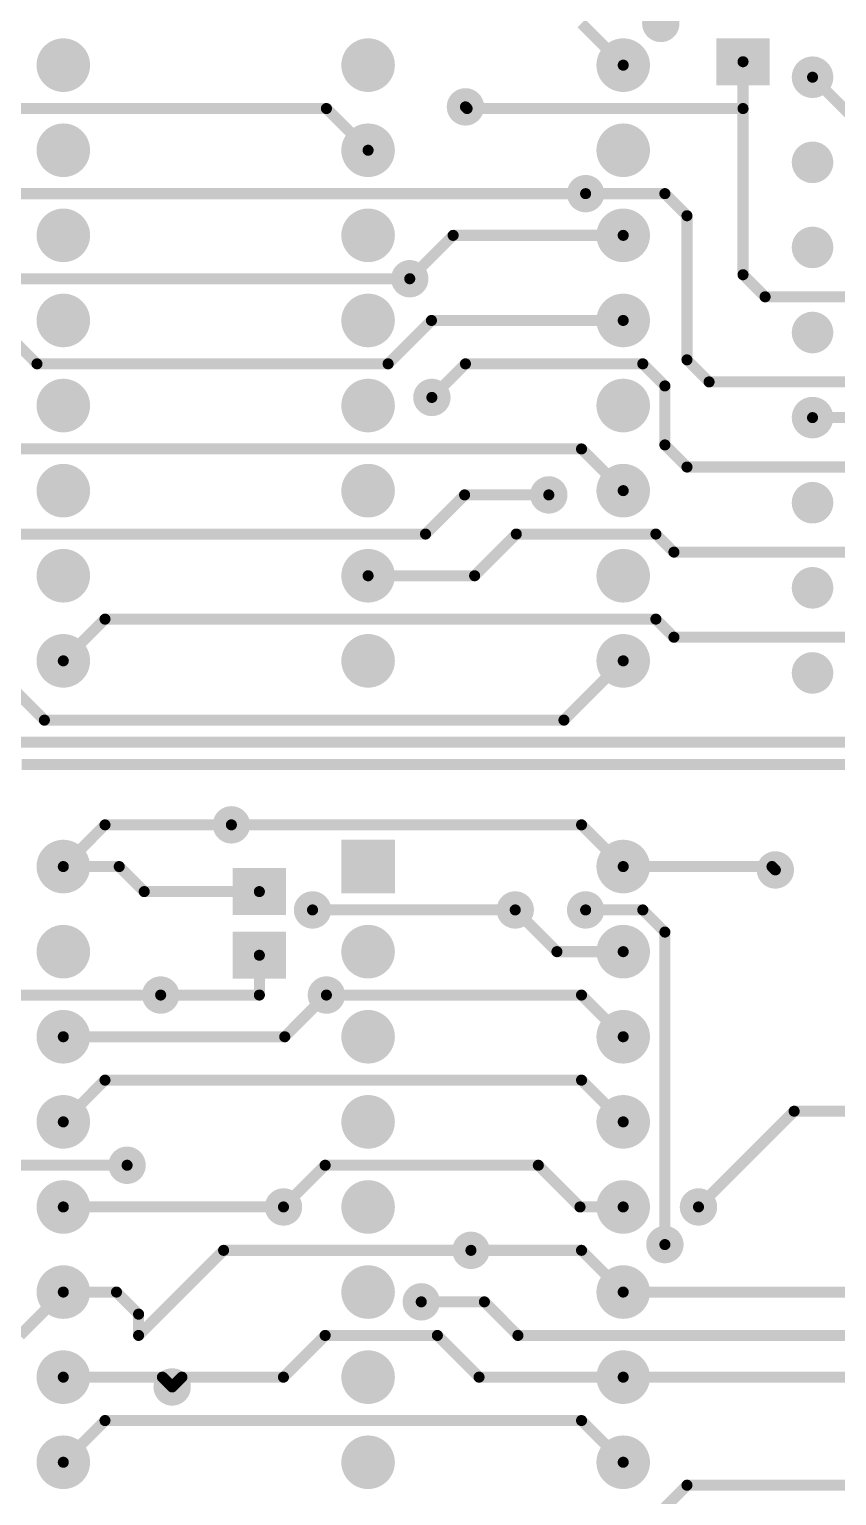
# Model space of a CAD drawing. Extents: x 0 to 107, y 0 to 143.
# Drawn here: x 47.24 to 71.36, y 69.58 to 113.34 of the extents above; entities that cross this region are included whole.
import ezdxf

# ---------------------------------------------------------------- set-up
doc = ezdxf.new("R2010")
doc.units = 0
for name, color, linetype in [('Top', 9, 'CONTINUOUS'), ('Top_Mask', 6, 'CONTINUOUS'), ('Top_Paste', 7, 'CONTINUOUS')]:
    doc.layers.add(name, color=color, linetype=linetype)

msp = doc.modelspace()

# ---------------------------------------------------------------- linework, layer by layer
at = {"layer": 'Top', "linetype": 'CONTINUOUS'}
for points, const_width in [([(65.8493, 113.5202, 1), (66.3573, 113.5202, 1), (65.8493, 113.5202, 1)], 0.508), ([(47.8817, 112.2751, 1), (48.6317, 112.2751, 1), (47.8817, 112.2751, 1)], 0.75), ([(56.9854, 112.2752, 1), (57.7354, 112.2752, 1), (56.9854, 112.2752, 1)], 0.75), ([(64.6054, 112.2751, 1), (65.3554, 112.2751, 1), (64.6054, 112.2751, 1)], 0.75), ([(68.4767, 112.3777, 1), (68.6417, 112.3777, 1), (68.4767, 112.3777, 1)], 0.165), ([(70.3504, 111.9152, 1), (70.9204, 111.9152, 1), (70.3504, 111.9152, 1)], 0.57), ([(64.8979, 112.2751, 1), (65.0629, 112.2751, 1), (64.8979, 112.2751, 1)], 0.165), ([(70.5529, 111.9152, 1), (70.7179, 111.9152, 1), (70.5529, 111.9152, 1)], 0.165), ([(60.0144, 111.0302, 1), (60.5224, 111.0302, 1), (60.0144, 111.0302, 1)], 0.508), ([(60.1859, 111.0302, 1), (60.3509, 111.0302, 1), (60.1859, 111.0302, 1)], 0.165), ([(60.1859, 111.0302, 1), (60.3509, 111.0302, 1), (60.1859, 111.0302, 1)], 0.165), ([(56.0329, 110.9802, 1), (56.1979, 110.9802, 1), (56.0329, 110.9802, 1)], 0.165), ([(56.0329, 110.9802, 1), (56.1979, 110.9802, 1), (56.0329, 110.9802, 1)], 0.165), ([(60.2359, 110.9802, 1), (60.4009, 110.9802, 1), (60.2359, 110.9802, 1)], 0.165), ([(60.2359, 110.9802, 1), (60.4009, 110.9802, 1), (60.2359, 110.9802, 1)], 0.165), ([(68.4767, 110.9802, 1), (68.6417, 110.9802, 1), (68.4767, 110.9802, 1)], 0.165), ([(68.4767, 110.9802, 1), (68.6417, 110.9802, 1), (68.4767, 110.9802, 1)], 0.165), ([(68.4767, 110.9802, 1), (68.6417, 110.9802, 1), (68.4767, 110.9802, 1)], 0.165), ([(47.8817, 109.7352, 1), (48.6317, 109.7352, 1), (47.8817, 109.7352, 1)], 0.75), ([(56.9854, 109.7352, 1), (57.7354, 109.7352, 1), (56.9854, 109.7352, 1)], 0.75), ([(64.6054, 109.7352, 1), (65.3554, 109.7352, 1), (64.6054, 109.7352, 1)], 0.75), ([(57.2779, 109.7352, 1), (57.4429, 109.7352, 1), (57.2779, 109.7352, 1)], 0.165), ([(70.3504, 109.3752, 1), (70.9204, 109.3752, 1), (70.3504, 109.3752, 1)], 0.57), ([(63.6035, 108.4402, 1), (64.1115, 108.4402, 1), (63.6035, 108.4402, 1)], 0.508), ([(63.775, 108.4402, 1), (63.94, 108.4402, 1), (63.775, 108.4402, 1)], 0.165), ([(63.775, 108.4402, 1), (63.94, 108.4402, 1), (63.775, 108.4402, 1)], 0.165), ([(66.1429, 108.4402, 1), (66.3079, 108.4402, 1), (66.1429, 108.4402, 1)], 0.165), ([(66.1429, 108.4402, 1), (66.3079, 108.4402, 1), (66.1429, 108.4402, 1)], 0.165), ([(47.8817, 107.1951, 1), (48.6317, 107.1951, 1), (47.8817, 107.1951, 1)], 0.75), ([(56.9854, 107.1951, 1), (57.7354, 107.1951, 1), (56.9854, 107.1951, 1)], 0.75), ([(64.6054, 107.1951, 1), (65.3554, 107.1951, 1), (64.6054, 107.1951, 1)], 0.75), ([(66.8029, 107.7802, 1), (66.9679, 107.7802, 1), (66.8029, 107.7802, 1)], 0.165), ([(66.8029, 107.7802, 1), (66.9679, 107.7802, 1), (66.8029, 107.7802, 1)], 0.165), ([(59.8179, 107.1951, 1), (59.9829, 107.1951, 1), (59.8179, 107.1951, 1)], 0.165), ([(59.8179, 107.1951, 1), (59.9829, 107.1951, 1), (59.8179, 107.1951, 1)], 0.165), ([(64.8979, 107.1951, 1), (65.0629, 107.1951, 1), (64.8979, 107.1951, 1)], 0.165), ([(70.3504, 106.8352, 1), (70.9204, 106.8352, 1), (70.3504, 106.8352, 1)], 0.57), ([(58.3514, 105.9002, 1), (58.8594, 105.9002, 1), (58.3514, 105.9002, 1)], 0.508), ([(58.5229, 105.9002, 1), (58.6879, 105.9002, 1), (58.5229, 105.9002, 1)], 0.165), ([(58.5229, 105.9002, 1), (58.6879, 105.9002, 1), (58.5229, 105.9002, 1)], 0.165), ([(68.4767, 106.0203, 1), (68.6417, 106.0203, 1), (68.4767, 106.0203, 1)], 0.165), ([(68.4767, 106.0203, 1), (68.6417, 106.0203, 1), (68.4767, 106.0203, 1)], 0.165), ([(69.1367, 105.3603, 1), (69.3017, 105.3603, 1), (69.1367, 105.3603, 1)], 0.165), ([(69.1367, 105.3603, 1), (69.3017, 105.3603, 1), (69.1367, 105.3603, 1)], 0.165), ([(47.8817, 104.6551, 1), (48.6317, 104.6551, 1), (47.8817, 104.6551, 1)], 0.75), ([(56.9854, 104.6551, 1), (57.7354, 104.6551, 1), (56.9854, 104.6551, 1)], 0.75), ([(64.6054, 104.6551, 1), (65.3554, 104.6551, 1), (64.6054, 104.6551, 1)], 0.75), ([(59.1704, 104.6551, 1), (59.3354, 104.6551, 1), (59.1704, 104.6551, 1)], 0.165), ([(59.1704, 104.6551, 1), (59.3354, 104.6551, 1), (59.1704, 104.6551, 1)], 0.165), ([(64.8979, 104.6551, 1), (65.0629, 104.6551, 1), (64.8979, 104.6551, 1)], 0.165), ([(70.3504, 104.2952, 1), (70.9204, 104.2952, 1), (70.3504, 104.2952, 1)], 0.57), ([(47.3878, 103.3602, 1), (47.5528, 103.3602, 1), (47.3878, 103.3602, 1)], 0.165), ([(47.3878, 103.3602, 1), (47.5528, 103.3602, 1), (47.3878, 103.3602, 1)], 0.165), ([(57.8754, 103.3602, 1), (58.0404, 103.3602, 1), (57.8754, 103.3602, 1)], 0.165), ([(57.8754, 103.3602, 1), (58.0404, 103.3602, 1), (57.8754, 103.3602, 1)], 0.165), ([(60.1859, 103.3602, 1), (60.3509, 103.3602, 1), (60.1859, 103.3602, 1)], 0.165), ([(60.1859, 103.3602, 1), (60.3509, 103.3602, 1), (60.1859, 103.3602, 1)], 0.165), ([(65.4829, 103.3602, 1), (65.6479, 103.3602, 1), (65.4829, 103.3602, 1)], 0.165), ([(65.4829, 103.3602, 1), (65.6479, 103.3602, 1), (65.4829, 103.3602, 1)], 0.165), ([(66.8029, 103.4803, 1), (66.9679, 103.4803, 1), (66.8029, 103.4803, 1)], 0.165), ([(66.8029, 103.4803, 1), (66.9679, 103.4803, 1), (66.8029, 103.4803, 1)], 0.165), ([(47.8817, 102.1152, 1), (48.6317, 102.1152, 1), (47.8817, 102.1152, 1)], 0.75), ([(56.9854, 102.1152, 1), (57.7354, 102.1152, 1), (56.9854, 102.1152, 1)], 0.75), ([(59.0114, 102.3572, 1), (59.5194, 102.3572, 1), (59.0114, 102.3572, 1)], 0.508), ([(64.6054, 102.1152, 1), (65.3554, 102.1152, 1), (64.6054, 102.1152, 1)], 0.75), ([(66.1429, 102.7002, 1), (66.3079, 102.7002, 1), (66.1429, 102.7002, 1)], 0.165), ([(66.1429, 102.7002, 1), (66.3079, 102.7002, 1), (66.1429, 102.7002, 1)], 0.165), ([(67.4629, 102.8203, 1), (67.6279, 102.8203, 1), (67.4629, 102.8203, 1)], 0.165), ([(67.4629, 102.8203, 1), (67.6279, 102.8203, 1), (67.4629, 102.8203, 1)], 0.165), ([(59.1829, 102.3572, 1), (59.3479, 102.3572, 1), (59.1829, 102.3572, 1)], 0.165), ([(70.3504, 101.7552, 1), (70.9204, 101.7552, 1), (70.3504, 101.7552, 1)], 0.57), ([(70.5529, 101.7552, 1), (70.7179, 101.7552, 1), (70.5529, 101.7552, 1)], 0.165), ([(66.1429, 100.9403, 1), (66.3079, 100.9403, 1), (66.1429, 100.9403, 1)], 0.165), ([(66.1429, 100.9403, 1), (66.3079, 100.9403, 1), (66.1429, 100.9403, 1)], 0.165), ([(63.6529, 100.8202, 1), (63.8179, 100.8202, 1), (63.6529, 100.8202, 1)], 0.165), ([(63.6529, 100.8202, 1), (63.8179, 100.8202, 1), (63.6529, 100.8202, 1)], 0.165), ([(47.8817, 99.5751, 1), (48.6317, 99.5751, 1), (47.8817, 99.5751, 1)], 0.75), ([(56.9854, 99.5751, 1), (57.7354, 99.5751, 1), (56.9854, 99.5751, 1)], 0.75), ([(64.6054, 99.5751, 1), (65.3554, 99.5751, 1), (64.6054, 99.5751, 1)], 0.75), ([(66.8029, 100.2803, 1), (66.9679, 100.2803, 1), (66.8029, 100.2803, 1)], 0.165), ([(66.8029, 100.2803, 1), (66.9679, 100.2803, 1), (66.8029, 100.2803, 1)], 0.165), ([(62.5043, 99.4482, 1), (63.0123, 99.4482, 1), (62.5043, 99.4482, 1)], 0.508), ([(60.1609, 99.4482, 1), (60.3259, 99.4482, 1), (60.1609, 99.4482, 1)], 0.165), ([(60.1609, 99.4482, 1), (60.3259, 99.4482, 1), (60.1609, 99.4482, 1)], 0.165), ([(62.6758, 99.4482, 1), (62.8408, 99.4482, 1), (62.6758, 99.4482, 1)], 0.165), ([(64.8979, 99.5751, 1), (65.0629, 99.5751, 1), (64.8979, 99.5751, 1)], 0.165), ([(70.3504, 99.2152, 1), (70.9204, 99.2152, 1), (70.3504, 99.2152, 1)], 0.57), ([(58.9929, 98.2802, 1), (59.1579, 98.2802, 1), (58.9929, 98.2802, 1)], 0.165), ([(58.9929, 98.2802, 1), (59.1579, 98.2802, 1), (58.9929, 98.2802, 1)], 0.165), ([(61.7047, 98.2802, 1), (61.8697, 98.2802, 1), (61.7047, 98.2802, 1)], 0.165), ([(61.7047, 98.2802, 1), (61.8697, 98.2802, 1), (61.7047, 98.2802, 1)], 0.165), ([(65.873, 98.2802, 1), (66.038, 98.2802, 1), (65.873, 98.2802, 1)], 0.165), ([(65.873, 98.2802, 1), (66.038, 98.2802, 1), (65.873, 98.2802, 1)], 0.165), ([(47.8817, 97.0351, 1), (48.6317, 97.0351, 1), (47.8817, 97.0351, 1)], 0.75), ([(56.9854, 97.0351, 1), (57.7354, 97.0351, 1), (56.9854, 97.0351, 1)], 0.75), ([(64.6054, 97.0351, 1), (65.3554, 97.0351, 1), (64.6054, 97.0351, 1)], 0.75), ([(66.4129, 97.7403, 1), (66.5779, 97.7403, 1), (66.4129, 97.7403, 1)], 0.165), ([(66.4129, 97.7403, 1), (66.5779, 97.7403, 1), (66.4129, 97.7403, 1)], 0.165), ([(57.2779, 97.0351, 1), (57.4429, 97.0351, 1), (57.2779, 97.0351, 1)], 0.165), ([(60.4597, 97.0351, 1), (60.6247, 97.0351, 1), (60.4597, 97.0351, 1)], 0.165), ([(60.4597, 97.0351, 1), (60.6247, 97.0351, 1), (60.4597, 97.0351, 1)], 0.165), ([(70.3504, 96.6752, 1), (70.9204, 96.6752, 1), (70.3504, 96.6752, 1)], 0.57), ([(49.4192, 95.7402, 1), (49.5842, 95.7402, 1), (49.4192, 95.7402, 1)], 0.165), ([(49.4192, 95.7402, 1), (49.5842, 95.7402, 1), (49.4192, 95.7402, 1)], 0.165), ([(65.8729, 95.7402, 1), (66.0379, 95.7402, 1), (65.8729, 95.7402, 1)], 0.165), ([(65.8729, 95.7402, 1), (66.0379, 95.7402, 1), (65.8729, 95.7402, 1)], 0.165), ([(47.8817, 94.4952, 1), (48.6317, 94.4952, 1), (47.8817, 94.4952, 1)], 0.75), ([(56.9854, 94.4952, 1), (57.7354, 94.4952, 1), (56.9854, 94.4952, 1)], 0.75), ([(64.6054, 94.4952, 1), (65.3554, 94.4952, 1), (64.6054, 94.4952, 1)], 0.75), ([(66.4128, 95.2003, 1), (66.5778, 95.2003, 1), (66.4128, 95.2003, 1)], 0.165), ([(66.4128, 95.2003, 1), (66.5778, 95.2003, 1), (66.4128, 95.2003, 1)], 0.165), ([(48.1742, 94.4952, 1), (48.3392, 94.4952, 1), (48.1742, 94.4952, 1)], 0.165), ([(64.8979, 94.4952, 1), (65.0629, 94.4952, 1), (64.8979, 94.4952, 1)], 0.165), ([(70.3504, 94.1352, 1), (70.9204, 94.1352, 1), (70.3504, 94.1352, 1)], 0.57), ([(47.6088, 92.7255, 1), (47.7738, 92.7255, 1), (47.6088, 92.7255, 1)], 0.165), ([(47.6088, 92.7255, 1), (47.7738, 92.7255, 1), (47.6088, 92.7255, 1)], 0.165), ([(63.1282, 92.7255, 1), (63.2932, 92.7255, 1), (63.1282, 92.7255, 1)], 0.165), ([(63.1282, 92.7255, 1), (63.2932, 92.7255, 1), (63.1282, 92.7255, 1)], 0.165), ([(49.4193, 89.6003, 1), (49.5843, 89.6003, 1), (49.4193, 89.6003, 1)], 0.165), ([(49.4193, 89.6003, 1), (49.5843, 89.6003, 1), (49.4193, 89.6003, 1)], 0.165), ([(53.0233, 89.6003, 1), (53.5313, 89.6003, 1), (53.0233, 89.6003, 1)], 0.508), ([(53.1948, 89.6003, 1), (53.3598, 89.6003, 1), (53.1948, 89.6003, 1)], 0.165), ([(53.1948, 89.6003, 1), (53.3598, 89.6003, 1), (53.1948, 89.6003, 1)], 0.165), ([(63.6528, 89.6003, 1), (63.8178, 89.6003, 1), (63.6528, 89.6003, 1)], 0.165), ([(63.6528, 89.6003, 1), (63.8178, 89.6003, 1), (63.6528, 89.6003, 1)], 0.165), ([(47.8817, 88.3551, 1), (48.6317, 88.3551, 1), (47.8817, 88.3551, 1)], 0.75), ([(64.6054, 88.3551, 1), (65.3554, 88.3551, 1), (64.6054, 88.3551, 1)], 0.75), ([(48.1742, 88.3551, 1), (48.3392, 88.3551, 1), (48.1742, 88.3551, 1)], 0.165), ([(48.1742, 88.3551, 1), (48.3392, 88.3551, 1), (48.1742, 88.3551, 1)], 0.165), ([(49.8437, 88.3551, 1), (50.0087, 88.3551, 1), (49.8437, 88.3551, 1)], 0.165), ([(49.8437, 88.3551, 1), (50.0087, 88.3551, 1), (49.8437, 88.3551, 1)], 0.165), ([(64.8979, 88.3551, 1), (65.0629, 88.3551, 1), (64.8979, 88.3551, 1)], 0.165), ([(64.8979, 88.3551, 1), (65.0629, 88.3551, 1), (64.8979, 88.3551, 1)], 0.165), ([(69.2714, 88.2542, 1), (69.7794, 88.2542, 1), (69.2714, 88.2542, 1)], 0.508), ([(69.3419, 88.3551, 1), (69.5069, 88.3551, 1), (69.3419, 88.3551, 1)], 0.165), ([(69.3419, 88.3551, 1), (69.5069, 88.3551, 1), (69.3419, 88.3551, 1)], 0.165), ([(69.4429, 88.2542, 1), (69.6079, 88.2542, 1), (69.4429, 88.2542, 1)], 0.165), ([(69.4429, 88.2542, 1), (69.6079, 88.2542, 1), (69.4429, 88.2542, 1)], 0.165), ([(50.5912, 87.6077, 1), (50.7562, 87.6077, 1), (50.5912, 87.6077, 1)], 0.165), ([(50.5912, 87.6077, 1), (50.7562, 87.6077, 1), (50.5912, 87.6077, 1)], 0.165), ([(54.0304, 87.6077, 1), (54.1954, 87.6077, 1), (54.0304, 87.6077, 1)], 0.165), ([(55.4469, 87.0603, 1), (55.9549, 87.0603, 1), (55.4469, 87.0603, 1)], 0.508), ([(61.5013, 87.0603, 1), (62.0093, 87.0603, 1), (61.5013, 87.0603, 1)], 0.508), ([(63.6035, 87.0602, 1), (64.1115, 87.0602, 1), (63.6035, 87.0602, 1)], 0.508), ([(55.6184, 87.0603, 1), (55.7834, 87.0603, 1), (55.6184, 87.0603, 1)], 0.165), ([(61.6728, 87.0603, 1), (61.8378, 87.0603, 1), (61.6728, 87.0603, 1)], 0.165), ([(61.6728, 87.0603, 1), (61.8378, 87.0603, 1), (61.6728, 87.0603, 1)], 0.165), ([(63.775, 87.0602, 1), (63.94, 87.0602, 1), (63.775, 87.0602, 1)], 0.165), ([(65.4829, 87.0602, 1), (65.6479, 87.0602, 1), (65.4829, 87.0602, 1)], 0.165), ([(65.4829, 87.0602, 1), (65.6479, 87.0602, 1), (65.4829, 87.0602, 1)], 0.165), ([(47.8817, 85.8151, 1), (48.6317, 85.8151, 1), (47.8817, 85.8151, 1)], 0.75), ([(56.9854, 85.8152, 1), (57.7354, 85.8152, 1), (56.9854, 85.8152, 1)], 0.75), ([(64.6054, 85.8151, 1), (65.3554, 85.8151, 1), (64.6054, 85.8151, 1)], 0.75), ([(66.1429, 86.4002, 1), (66.3079, 86.4002, 1), (66.1429, 86.4002, 1)], 0.165), ([(66.1429, 86.4002, 1), (66.3079, 86.4002, 1), (66.1429, 86.4002, 1)], 0.165), ([(54.0304, 85.7077, 1), (54.1954, 85.7077, 1), (54.0304, 85.7077, 1)], 0.165), ([(62.918, 85.8151, 1), (63.083, 85.8151, 1), (62.918, 85.8151, 1)], 0.165), ([(62.918, 85.8151, 1), (63.083, 85.8151, 1), (62.918, 85.8151, 1)], 0.165), ([(64.8979, 85.8151, 1), (65.0629, 85.8151, 1), (64.8979, 85.8151, 1)], 0.165), ([(50.9107, 84.5202, 1), (51.4187, 84.5202, 1), (50.9107, 84.5202, 1)], 0.508), ([(55.8613, 84.5203, 1), (56.3693, 84.5203, 1), (55.8613, 84.5203, 1)], 0.508), ([(51.0822, 84.5202, 1), (51.2472, 84.5202, 1), (51.0822, 84.5202, 1)], 0.165), ([(51.0822, 84.5202, 1), (51.2472, 84.5202, 1), (51.0822, 84.5202, 1)], 0.165), ([(54.0304, 84.5202, 1), (54.1954, 84.5202, 1), (54.0304, 84.5202, 1)], 0.165), ([(54.0304, 84.5202, 1), (54.1954, 84.5202, 1), (54.0304, 84.5202, 1)], 0.165), ([(56.0328, 84.5203, 1), (56.1978, 84.5203, 1), (56.0328, 84.5203, 1)], 0.165), ([(56.0328, 84.5203, 1), (56.1978, 84.5203, 1), (56.0328, 84.5203, 1)], 0.165), ([(63.6528, 84.5203, 1), (63.8178, 84.5203, 1), (63.6528, 84.5203, 1)], 0.165), ([(63.6528, 84.5203, 1), (63.8178, 84.5203, 1), (63.6528, 84.5203, 1)], 0.165), ([(47.8817, 83.2751, 1), (48.6317, 83.2751, 1), (47.8817, 83.2751, 1)], 0.75), ([(56.9854, 83.2752, 1), (57.7354, 83.2752, 1), (56.9854, 83.2752, 1)], 0.75), ([(64.6054, 83.2751, 1), (65.3554, 83.2751, 1), (64.6054, 83.2751, 1)], 0.75), ([(48.1742, 83.2751, 1), (48.3392, 83.2751, 1), (48.1742, 83.2751, 1)], 0.165), ([(54.7877, 83.2751, 1), (54.9527, 83.2751, 1), (54.7877, 83.2751, 1)], 0.165), ([(54.7877, 83.2751, 1), (54.9527, 83.2751, 1), (54.7877, 83.2751, 1)], 0.165), ([(64.8979, 83.2751, 1), (65.0629, 83.2751, 1), (64.8979, 83.2751, 1)], 0.165), ([(49.4193, 81.9803, 1), (49.5843, 81.9803, 1), (49.4193, 81.9803, 1)], 0.165), ([(49.4193, 81.9803, 1), (49.5843, 81.9803, 1), (49.4193, 81.9803, 1)], 0.165), ([(63.6528, 81.9803, 1), (63.8178, 81.9803, 1), (63.6528, 81.9803, 1)], 0.165), ([(63.6528, 81.9803, 1), (63.8178, 81.9803, 1), (63.6528, 81.9803, 1)], 0.165), ([(47.8817, 80.7352, 1), (48.6317, 80.7352, 1), (47.8817, 80.7352, 1)], 0.75), ([(56.9854, 80.7352, 1), (57.7354, 80.7352, 1), (56.9854, 80.7352, 1)], 0.75), ([(64.6054, 80.7352, 1), (65.3554, 80.7352, 1), (64.6054, 80.7352, 1)], 0.75), ([(70.0039, 81.0532, 1), (70.1689, 81.0532, 1), (70.0039, 81.0532, 1)], 0.165), ([(70.0039, 81.0532, 1), (70.1689, 81.0532, 1), (70.0039, 81.0532, 1)], 0.165), ([(48.1742, 80.7352, 1), (48.3392, 80.7352, 1), (48.1742, 80.7352, 1)], 0.165), ([(64.8979, 80.7352, 1), (65.0629, 80.7352, 1), (64.8979, 80.7352, 1)], 0.165), ([(49.9077, 79.4402, 1), (50.4157, 79.4402, 1), (49.9077, 79.4402, 1)], 0.508), ([(50.0792, 79.4402, 1), (50.2442, 79.4402, 1), (50.0792, 79.4402, 1)], 0.165), ([(55.9954, 79.4402, 1), (56.1604, 79.4402, 1), (55.9954, 79.4402, 1)], 0.165), ([(55.9954, 79.4402, 1), (56.1604, 79.4402, 1), (55.9954, 79.4402, 1)], 0.165), ([(62.3626, 79.4402, 1), (62.5276, 79.4402, 1), (62.3626, 79.4402, 1)], 0.165), ([(62.3626, 79.4402, 1), (62.5276, 79.4402, 1), (62.3626, 79.4402, 1)], 0.165), ([(47.8817, 78.1951, 1), (48.6317, 78.1951, 1), (47.8817, 78.1951, 1)], 0.75), ([(56.9854, 78.1951, 1), (57.7354, 78.1951, 1), (56.9854, 78.1951, 1)], 0.75), ([(64.6054, 78.1951, 1), (65.3554, 78.1951, 1), (64.6054, 78.1951, 1)], 0.75), ([(48.1742, 78.1951, 1), (48.3392, 78.1951, 1), (48.1742, 78.1951, 1)], 0.165), ([(54.5788, 78.1951, 1), (55.0868, 78.1951, 1), (54.5788, 78.1951, 1)], 0.508), ([(54.7503, 78.1951, 1), (54.9153, 78.1951, 1), (54.7503, 78.1951, 1)], 0.165), ([(54.7503, 78.1951, 1), (54.9153, 78.1951, 1), (54.7503, 78.1951, 1)], 0.165), ([(63.6076, 78.1951, 1), (63.7726, 78.1951, 1), (63.6076, 78.1951, 1)], 0.165), ([(63.6076, 78.1951, 1), (63.7726, 78.1951, 1), (63.6076, 78.1951, 1)], 0.165), ([(64.8979, 78.1951, 1), (65.0629, 78.1951, 1), (64.8979, 78.1951, 1)], 0.165), ([(66.9744, 78.1952, 1), (67.4824, 78.1952, 1), (66.9744, 78.1952, 1)], 0.508), ([(67.1459, 78.1952, 1), (67.3109, 78.1952, 1), (67.1459, 78.1952, 1)], 0.165), ([(65.9714, 77.0722, 1), (66.4794, 77.0722, 1), (65.9714, 77.0722, 1)], 0.508), ([(52.9621, 76.9002, 1), (53.1271, 76.9002, 1), (52.9621, 76.9002, 1)], 0.165), ([(52.9621, 76.9002, 1), (53.1271, 76.9002, 1), (52.9621, 76.9002, 1)], 0.165), ([(60.1787, 76.9002, 1), (60.6867, 76.9002, 1), (60.1787, 76.9002, 1)], 0.508), ([(60.3502, 76.9002, 1), (60.5152, 76.9002, 1), (60.3502, 76.9002, 1)], 0.165), ([(60.3502, 76.9002, 1), (60.5152, 76.9002, 1), (60.3502, 76.9002, 1)], 0.165), ([(63.6529, 76.9002, 1), (63.8179, 76.9002, 1), (63.6529, 76.9002, 1)], 0.165), ([(63.6529, 76.9002, 1), (63.8179, 76.9002, 1), (63.6529, 76.9002, 1)], 0.165), ([(66.1429, 77.0722, 1), (66.3079, 77.0722, 1), (66.1429, 77.0722, 1)], 0.165), ([(47.8817, 75.6551, 1), (48.6317, 75.6551, 1), (47.8817, 75.6551, 1)], 0.75), ([(56.9854, 75.6551, 1), (57.7354, 75.6551, 1), (56.9854, 75.6551, 1)], 0.75), ([(64.6054, 75.6551, 1), (65.3554, 75.6551, 1), (64.6054, 75.6551, 1)], 0.75), ([(48.1742, 75.6551, 1), (48.3392, 75.6551, 1), (48.1742, 75.6551, 1)], 0.165), ([(48.1742, 75.6551, 1), (48.3392, 75.6551, 1), (48.1742, 75.6551, 1)], 0.165), ([(49.7623, 75.6551, 1), (49.9273, 75.6551, 1), (49.7623, 75.6551, 1)], 0.165), ([(49.7623, 75.6551, 1), (49.9273, 75.6551, 1), (49.7623, 75.6551, 1)], 0.165), ([(58.6944, 75.3633, 1), (59.2024, 75.3633, 1), (58.6944, 75.3633, 1)], 0.508), ([(64.8979, 75.6551, 1), (65.0629, 75.6551, 1), (64.8979, 75.6551, 1)], 0.165), ([(64.8979, 75.6551, 1), (65.0629, 75.6551, 1), (64.8979, 75.6551, 1)], 0.165), ([(58.8659, 75.3633, 1), (59.0309, 75.3633, 1), (58.8659, 75.3633, 1)], 0.165), ([(60.7508, 75.3633, 1), (60.9158, 75.3633, 1), (60.7508, 75.3633, 1)], 0.165), ([(60.7508, 75.3633, 1), (60.9158, 75.3633, 1), (60.7508, 75.3633, 1)], 0.165), ([(50.4222, 74.9952, 1), (50.5872, 74.9952, 1), (50.4222, 74.9952, 1)], 0.165), ([(50.4222, 74.9952, 1), (50.5872, 74.9952, 1), (50.4222, 74.9952, 1)], 0.165), ([(50.4222, 74.3603, 1), (50.5872, 74.3603, 1), (50.4222, 74.3603, 1)], 0.165), ([(50.4222, 74.3603, 1), (50.5872, 74.3603, 1), (50.4222, 74.3603, 1)], 0.165), ([(55.9954, 74.3603, 1), (56.1604, 74.3603, 1), (55.9954, 74.3603, 1)], 0.165), ([(55.9954, 74.3603, 1), (56.1604, 74.3603, 1), (55.9954, 74.3603, 1)], 0.165), ([(59.3473, 74.3603, 1), (59.5123, 74.3603, 1), (59.3473, 74.3603, 1)], 0.165), ([(59.3473, 74.3603, 1), (59.5123, 74.3603, 1), (59.3473, 74.3603, 1)], 0.165), ([(61.7538, 74.3603, 1), (61.9188, 74.3603, 1), (61.7538, 74.3603, 1)], 0.165), ([(61.7538, 74.3603, 1), (61.9188, 74.3603, 1), (61.7538, 74.3603, 1)], 0.165), ([(47.8817, 73.1152, 1), (48.6317, 73.1152, 1), (47.8817, 73.1152, 1)], 0.75), ([(56.9854, 73.1152, 1), (57.7354, 73.1152, 1), (56.9854, 73.1152, 1)], 0.75), ([(64.6054, 73.1152, 1), (65.3554, 73.1152, 1), (64.6054, 73.1152, 1)], 0.75), ([(48.1742, 73.1152, 1), (48.3392, 73.1152, 1), (48.1742, 73.1152, 1)], 0.165), ([(51.2537, 72.8232, 1), (51.7617, 72.8232, 1), (51.2537, 72.8232, 1)], 0.508), ([(51.1332, 73.1152, 1), (51.2982, 73.1152, 1), (51.1332, 73.1152, 1)], 0.165), ([(51.1332, 73.1152, 1), (51.2982, 73.1152, 1), (51.1332, 73.1152, 1)], 0.165), ([(51.7172, 73.1152, 1), (51.8822, 73.1152, 1), (51.7172, 73.1152, 1)], 0.165), ([(51.7172, 73.1152, 1), (51.8822, 73.1152, 1), (51.7172, 73.1152, 1)], 0.165), ([(54.7503, 73.1152, 1), (54.9153, 73.1152, 1), (54.7503, 73.1152, 1)], 0.165), ([(54.7503, 73.1152, 1), (54.9153, 73.1152, 1), (54.7503, 73.1152, 1)], 0.165), ([(60.5924, 73.1152, 1), (60.7574, 73.1152, 1), (60.5924, 73.1152, 1)], 0.165), ([(60.5924, 73.1152, 1), (60.7574, 73.1152, 1), (60.5924, 73.1152, 1)], 0.165), ([(64.8979, 73.1152, 1), (65.0629, 73.1152, 1), (64.8979, 73.1152, 1)], 0.165), ([(64.8979, 73.1152, 1), (65.0629, 73.1152, 1), (64.8979, 73.1152, 1)], 0.165), ([(51.4252, 72.8232, 1), (51.5902, 72.8232, 1), (51.4252, 72.8232, 1)], 0.165), ([(51.4252, 72.8232, 1), (51.5902, 72.8232, 1), (51.4252, 72.8232, 1)], 0.165), ([(51.4252, 72.8232, 1), (51.5902, 72.8232, 1), (51.4252, 72.8232, 1)], 0.165), ([(51.4252, 72.8232, 1), (51.5902, 72.8232, 1), (51.4252, 72.8232, 1)], 0.165), ([(49.4192, 71.8202, 1), (49.5842, 71.8202, 1), (49.4192, 71.8202, 1)], 0.165), ([(49.4192, 71.8202, 1), (49.5842, 71.8202, 1), (49.4192, 71.8202, 1)], 0.165), ([(63.6529, 71.8202, 1), (63.8179, 71.8202, 1), (63.6529, 71.8202, 1)], 0.165), ([(63.6529, 71.8202, 1), (63.8179, 71.8202, 1), (63.6529, 71.8202, 1)], 0.165), ([(47.8817, 70.5751, 1), (48.6317, 70.5751, 1), (47.8817, 70.5751, 1)], 0.75), ([(56.9854, 70.5751, 1), (57.7354, 70.5751, 1), (56.9854, 70.5751, 1)], 0.75), ([(64.6054, 70.5751, 1), (65.3554, 70.5751, 1), (64.6054, 70.5751, 1)], 0.75), ([(48.1742, 70.5751, 1), (48.3392, 70.5751, 1), (48.1742, 70.5751, 1)], 0.165), ([(64.8979, 70.5751, 1), (65.0629, 70.5751, 1), (64.8979, 70.5751, 1)], 0.165), ([(66.8029, 69.8902, 1), (66.9679, 69.8902, 1), (66.8029, 69.8902, 1)], 0.165), ([(66.8029, 69.8902, 1), (66.9679, 69.8902, 1), (66.8029, 69.8902, 1)], 0.165)]:
    msp.add_lwpolyline(points, format="xyb", dxfattribs=dict(at, const_width=const_width))
at = {"layer": 'Top', "linetype": 'CONTINUOUS', "const_width": 0.33}
for points in [[(63.7354, 113.5202), (64.9804, 112.2751)], [(68.5592, 110.9802), (68.5592, 112.3777)], [(74.6503, 107.9003), (70.6354, 111.9152)], [(60.2684, 111.0302), (60.2684, 111.0302)], [(60.2684, 111.0302), (60.3184, 110.9802)], [(34.7748, 110.9802), (56.1154, 110.9802)], [(56.1154, 110.9802), (57.3604, 109.7352)], [(60.3184, 110.9802), (68.5592, 110.9802)], [(68.5592, 110.9802), (68.5592, 106.0203)], [(46.8103, 108.4402), (63.8575, 108.4402)], [(63.8575, 108.4402), (66.2254, 108.4402)], [(66.2254, 108.4402), (66.8854, 107.7802)], [(66.8854, 107.7802), (66.8854, 103.4803)], [(59.9004, 107.1951), (58.6054, 105.9002)], [(64.9804, 107.1951), (59.9004, 107.1951)], [(58.6054, 105.9002), (41.9316, 105.9002)], [(68.5592, 106.0203), (69.2192, 105.3603)], [(69.2192, 105.3603), (77.3754, 105.3603)], [(47.4703, 103.3602), (46.1753, 104.6551)], [(59.2529, 104.6551), (57.9579, 103.3602)], [(64.9804, 104.6551), (59.2529, 104.6551)], [(57.9579, 103.3602), (47.4703, 103.3602)], [(59.2654, 102.3572), (60.2684, 103.3602)], [(60.2684, 103.3602), (65.5654, 103.3602)], [(65.5654, 103.3602), (66.2254, 102.7002)], [(66.8854, 103.4803), (67.5454, 102.8203)], [(66.2254, 102.7002), (66.2254, 100.9403)], [(67.5454, 102.8203), (74.3664, 102.8203)], [(75.84, 101.7552), (70.6354, 101.7552)], [(66.2254, 100.9403), (66.8854, 100.2803)], [(41.8817, 100.8202), (63.7354, 100.8202)], [(63.7354, 100.8202), (64.9804, 99.5751)], [(66.8854, 100.2803), (77.5103, 100.2803)], [(59.0754, 98.2802), (60.2434, 99.4482)], [(60.2434, 99.4482), (62.7583, 99.4482)], [(39.3916, 98.2802), (59.0754, 98.2802)], [(61.7872, 98.2802), (60.5422, 97.0351)], [(65.9555, 98.2802), (61.7872, 98.2802)], [(66.4954, 97.7403), (65.9555, 98.2802)], [(78.9979, 97.7403), (66.4954, 97.7403)], [(43.3816, 97.0351), (47.6913, 92.7255)], [(60.5422, 97.0351), (57.3604, 97.0351)], [(48.2567, 94.4952), (49.5017, 95.7402)], [(49.5017, 95.7402), (65.9554, 95.7402)], [(65.9554, 95.7402), (66.4953, 95.2003)], [(66.4953, 95.2003), (78.9979, 95.2003)], [(63.2107, 92.7255), (64.9804, 94.4952)], [(47.6913, 92.7255), (63.2107, 92.7255)], [(44.2047, 92.0655), (80.4853, 92.0655)], [(89.6555, 91.4055), (47.0116, 91.4055)], [(48.2567, 88.3551), (49.5018, 89.6003)], [(49.5018, 89.6003), (53.2773, 89.6003)], [(53.2773, 89.6003), (63.7353, 89.6003)], [(63.7353, 89.6003), (64.9804, 88.3551)], [(49.9262, 88.3551), (48.2567, 88.3551)], [(50.6737, 87.6077), (49.9262, 88.3551)], [(64.9804, 88.3551), (69.4244, 88.3551)], [(69.4244, 88.3551), (69.5254, 88.2542)], [(69.5254, 88.2542), (69.5254, 88.2542)], [(54.1129, 87.6077), (50.6737, 87.6077)], [(55.7009, 87.0603), (61.7553, 87.0603)], [(61.7553, 87.0603), (63.0005, 85.8151)], [(65.5654, 87.0602), (63.8575, 87.0602)], [(66.2254, 86.4002), (65.5654, 87.0602)], [(66.2254, 77.0722), (66.2254, 86.4002)], [(54.1129, 84.5202), (54.1129, 85.7077)], [(63.0005, 85.8151), (64.9804, 85.8151)], [(42.5417, 84.5202), (51.1647, 84.5202)], [(51.1647, 84.5202), (54.1129, 84.5202)], [(56.1153, 84.5203), (54.8702, 83.2751)], [(63.7353, 84.5203), (56.1153, 84.5203)], [(64.9804, 83.2751), (63.7353, 84.5203)], [(54.8702, 83.2751), (48.2567, 83.2751)], [(49.5018, 81.9803), (48.2567, 80.7352)], [(63.7353, 81.9803), (49.5018, 81.9803)], [(64.9804, 80.7352), (63.7353, 81.9803)], [(67.2284, 78.1952), (70.0864, 81.0532)], [(70.0864, 81.0532), (74.3664, 81.0532)], [(50.1617, 79.4402), (34.0985, 79.4401)], [(54.8328, 78.1951), (56.0779, 79.4402)], [(56.0779, 79.4402), (62.4451, 79.4402)], [(62.4451, 79.4402), (63.6901, 78.1951)], [(48.2567, 78.1951), (54.8328, 78.1951)], [(63.6901, 78.1951), (64.9804, 78.1951)], [(50.5047, 74.3603), (53.0446, 76.9002)], [(53.0446, 76.9002), (60.4327, 76.9002)], [(60.4327, 76.9002), (63.7354, 76.9002)], [(63.7354, 76.9002), (64.9804, 75.6551)], [(46.9618, 74.3603), (48.2567, 75.6551)], [(48.2567, 75.6551), (49.8448, 75.6551)], [(49.8448, 75.6551), (50.5047, 74.9952)], [(64.9804, 75.6551), (76.3505, 75.6551)], [(58.9484, 75.3633), (60.8333, 75.3633)], [(60.8333, 75.3633), (61.8363, 74.3603)], [(50.5047, 74.9952), (50.5047, 74.3603)], [(54.8328, 73.1152), (56.0779, 74.3603)], [(56.0779, 74.3603), (59.4298, 74.3603)], [(59.4298, 74.3603), (60.6749, 73.1152)], [(61.8363, 74.3603), (75.3475, 74.3603)], [(48.2567, 73.1152), (51.2157, 73.1152)], [(51.2157, 73.1152), (51.5077, 72.8232)], [(51.5077, 72.8232), (51.7997, 73.1152)], [(51.7997, 73.1152), (54.8328, 73.1152)], [(60.6749, 73.1152), (64.9804, 73.1152)], [(64.9804, 73.1152), (72.1954, 73.1153)], [(51.5077, 72.8232), (51.5077, 72.8232)], [(51.5077, 72.8232), (51.5077, 72.8232)], [(49.5017, 71.8202), (48.2567, 70.5751)], [(63.7354, 71.8202), (49.5017, 71.8202)], [(64.9804, 70.5751), (63.7354, 71.8202)], [(66.8854, 69.8902), (66.2254, 69.2302)], [(90.1502, 69.8902), (66.8854, 69.8902)]]:
    msp.add_lwpolyline(points, dxfattribs=at)
at = {"layer": 'Top'}
for points in [[(67.8092, 113.0277), (69.3092, 113.0277), (67.8092, 111.7277), (69.3092, 111.7277)], [(56.6104, 89.1052), (58.1104, 89.1052), (56.6104, 87.6052), (58.1104, 87.6052)], [(53.3629, 88.2577), (54.8629, 88.2577), (53.3629, 86.9577), (54.8629, 86.9577)], [(53.3629, 86.3577), (54.8629, 86.3577), (53.3629, 85.0577), (54.8629, 85.0577)]]:
    msp.add_solid(points, dxfattribs=at)
at = {"layer": 'Top_Mask', "linetype": 'CONTINUOUS'}
for points, const_width in [([(65.8243, 113.5202, 1), (66.3823, 113.5202, 1), (65.8243, 113.5202, 1)], 0.558), ([(47.8567, 112.2751, 1), (48.6567, 112.2751, 1), (47.8567, 112.2751, 1)], 0.8), ([(56.9604, 112.2752, 1), (57.7604, 112.2752, 1), (56.9604, 112.2752, 1)], 0.8), ([(64.5804, 112.2751, 1), (65.3804, 112.2751, 1), (64.5804, 112.2751, 1)], 0.8), ([(70.3254, 111.9152, 1), (70.9454, 111.9152, 1), (70.3254, 111.9152, 1)], 0.62), ([(59.9894, 111.0302, 1), (60.5474, 111.0302, 1), (59.9894, 111.0302, 1)], 0.558), ([(47.8567, 109.7352, 1), (48.6567, 109.7352, 1), (47.8567, 109.7352, 1)], 0.8), ([(56.9604, 109.7352, 1), (57.7604, 109.7352, 1), (56.9604, 109.7352, 1)], 0.8), ([(64.5804, 109.7352, 1), (65.3804, 109.7352, 1), (64.5804, 109.7352, 1)], 0.8), ([(70.3254, 109.3752, 1), (70.9454, 109.3752, 1), (70.3254, 109.3752, 1)], 0.62), ([(63.5785, 108.4402, 1), (64.1365, 108.4402, 1), (63.5785, 108.4402, 1)], 0.558), ([(47.8567, 107.1951, 1), (48.6567, 107.1951, 1), (47.8567, 107.1951, 1)], 0.8), ([(56.9604, 107.1951, 1), (57.7604, 107.1951, 1), (56.9604, 107.1951, 1)], 0.8), ([(64.5804, 107.1951, 1), (65.3804, 107.1951, 1), (64.5804, 107.1951, 1)], 0.8), ([(70.3254, 106.8352, 1), (70.9454, 106.8352, 1), (70.3254, 106.8352, 1)], 0.62), ([(58.3264, 105.9002, 1), (58.8844, 105.9002, 1), (58.3264, 105.9002, 1)], 0.558), ([(47.8567, 104.6551, 1), (48.6567, 104.6551, 1), (47.8567, 104.6551, 1)], 0.8), ([(56.9604, 104.6551, 1), (57.7604, 104.6551, 1), (56.9604, 104.6551, 1)], 0.8), ([(64.5804, 104.6551, 1), (65.3804, 104.6551, 1), (64.5804, 104.6551, 1)], 0.8), ([(70.3254, 104.2952, 1), (70.9454, 104.2952, 1), (70.3254, 104.2952, 1)], 0.62), ([(47.8567, 102.1152, 1), (48.6567, 102.1152, 1), (47.8567, 102.1152, 1)], 0.8), ([(56.9604, 102.1152, 1), (57.7604, 102.1152, 1), (56.9604, 102.1152, 1)], 0.8), ([(58.9864, 102.3572, 1), (59.5444, 102.3572, 1), (58.9864, 102.3572, 1)], 0.558), ([(64.5804, 102.1152, 1), (65.3804, 102.1152, 1), (64.5804, 102.1152, 1)], 0.8), ([(70.3254, 101.7552, 1), (70.9454, 101.7552, 1), (70.3254, 101.7552, 1)], 0.62), ([(47.8567, 99.5751, 1), (48.6567, 99.5751, 1), (47.8567, 99.5751, 1)], 0.8), ([(56.9604, 99.5751, 1), (57.7604, 99.5751, 1), (56.9604, 99.5751, 1)], 0.8), ([(64.5804, 99.5751, 1), (65.3804, 99.5751, 1), (64.5804, 99.5751, 1)], 0.8), ([(62.4793, 99.4482, 1), (63.0373, 99.4482, 1), (62.4793, 99.4482, 1)], 0.558), ([(70.3254, 99.2152, 1), (70.9454, 99.2152, 1), (70.3254, 99.2152, 1)], 0.62), ([(47.8567, 97.0351, 1), (48.6567, 97.0351, 1), (47.8567, 97.0351, 1)], 0.8), ([(56.9604, 97.0351, 1), (57.7604, 97.0351, 1), (56.9604, 97.0351, 1)], 0.8), ([(64.5804, 97.0351, 1), (65.3804, 97.0351, 1), (64.5804, 97.0351, 1)], 0.8), ([(70.3254, 96.6752, 1), (70.9454, 96.6752, 1), (70.3254, 96.6752, 1)], 0.62), ([(47.8567, 94.4952, 1), (48.6567, 94.4952, 1), (47.8567, 94.4952, 1)], 0.8), ([(56.9604, 94.4952, 1), (57.7604, 94.4952, 1), (56.9604, 94.4952, 1)], 0.8), ([(64.5804, 94.4952, 1), (65.3804, 94.4952, 1), (64.5804, 94.4952, 1)], 0.8), ([(70.3254, 94.1352, 1), (70.9454, 94.1352, 1), (70.3254, 94.1352, 1)], 0.62), ([(52.9983, 89.6003, 1), (53.5563, 89.6003, 1), (52.9983, 89.6003, 1)], 0.558), ([(47.8567, 88.3551, 1), (48.6567, 88.3551, 1), (47.8567, 88.3551, 1)], 0.8), ([(64.5804, 88.3551, 1), (65.3804, 88.3551, 1), (64.5804, 88.3551, 1)], 0.8), ([(69.2464, 88.2542, 1), (69.8044, 88.2542, 1), (69.2464, 88.2542, 1)], 0.558), ([(55.4219, 87.0603, 1), (55.9799, 87.0603, 1), (55.4219, 87.0603, 1)], 0.558), ([(61.4763, 87.0603, 1), (62.0343, 87.0603, 1), (61.4763, 87.0603, 1)], 0.558), ([(63.5785, 87.0602, 1), (64.1365, 87.0602, 1), (63.5785, 87.0602, 1)], 0.558), ([(47.8567, 85.8151, 1), (48.6567, 85.8151, 1), (47.8567, 85.8151, 1)], 0.8), ([(56.9604, 85.8152, 1), (57.7604, 85.8152, 1), (56.9604, 85.8152, 1)], 0.8), ([(64.5804, 85.8151, 1), (65.3804, 85.8151, 1), (64.5804, 85.8151, 1)], 0.8), ([(50.8857, 84.5202, 1), (51.4437, 84.5202, 1), (50.8857, 84.5202, 1)], 0.558), ([(55.8363, 84.5203, 1), (56.3943, 84.5203, 1), (55.8363, 84.5203, 1)], 0.558), ([(47.8567, 83.2751, 1), (48.6567, 83.2751, 1), (47.8567, 83.2751, 1)], 0.8), ([(56.9604, 83.2752, 1), (57.7604, 83.2752, 1), (56.9604, 83.2752, 1)], 0.8), ([(64.5804, 83.2751, 1), (65.3804, 83.2751, 1), (64.5804, 83.2751, 1)], 0.8), ([(47.8567, 80.7352, 1), (48.6567, 80.7352, 1), (47.8567, 80.7352, 1)], 0.8), ([(56.9604, 80.7352, 1), (57.7604, 80.7352, 1), (56.9604, 80.7352, 1)], 0.8), ([(64.5804, 80.7352, 1), (65.3804, 80.7352, 1), (64.5804, 80.7352, 1)], 0.8), ([(49.8827, 79.4402, 1), (50.4407, 79.4402, 1), (49.8827, 79.4402, 1)], 0.558), ([(47.8567, 78.1951, 1), (48.6567, 78.1951, 1), (47.8567, 78.1951, 1)], 0.8), ([(56.9604, 78.1951, 1), (57.7604, 78.1951, 1), (56.9604, 78.1951, 1)], 0.8), ([(64.5804, 78.1951, 1), (65.3804, 78.1951, 1), (64.5804, 78.1951, 1)], 0.8), ([(54.5538, 78.1951, 1), (55.1118, 78.1951, 1), (54.5538, 78.1951, 1)], 0.558), ([(66.9494, 78.1952, 1), (67.5074, 78.1952, 1), (66.9494, 78.1952, 1)], 0.558), ([(65.9464, 77.0722, 1), (66.5044, 77.0722, 1), (65.9464, 77.0722, 1)], 0.558), ([(60.1537, 76.9002, 1), (60.7117, 76.9002, 1), (60.1537, 76.9002, 1)], 0.558), ([(47.8567, 75.6551, 1), (48.6567, 75.6551, 1), (47.8567, 75.6551, 1)], 0.8), ([(56.9604, 75.6551, 1), (57.7604, 75.6551, 1), (56.9604, 75.6551, 1)], 0.8), ([(64.5804, 75.6551, 1), (65.3804, 75.6551, 1), (64.5804, 75.6551, 1)], 0.8), ([(58.6694, 75.3633, 1), (59.2274, 75.3633, 1), (58.6694, 75.3633, 1)], 0.558), ([(47.8567, 73.1152, 1), (48.6567, 73.1152, 1), (47.8567, 73.1152, 1)], 0.8), ([(56.9604, 73.1152, 1), (57.7604, 73.1152, 1), (56.9604, 73.1152, 1)], 0.8), ([(64.5804, 73.1152, 1), (65.3804, 73.1152, 1), (64.5804, 73.1152, 1)], 0.8), ([(51.2287, 72.8232, 1), (51.7867, 72.8232, 1), (51.2287, 72.8232, 1)], 0.558), ([(47.8567, 70.5751, 1), (48.6567, 70.5751, 1), (47.8567, 70.5751, 1)], 0.8), ([(56.9604, 70.5751, 1), (57.7604, 70.5751, 1), (56.9604, 70.5751, 1)], 0.8), ([(64.5804, 70.5751, 1), (65.3804, 70.5751, 1), (64.5804, 70.5751, 1)], 0.8)]:
    msp.add_lwpolyline(points, format="xyb", dxfattribs=dict(at, const_width=const_width))
at = {"layer": 'Top_Mask'}
for points in [[(67.7592, 113.0777), (69.3592, 113.0777), (67.7592, 111.6777), (69.3592, 111.6777)], [(56.5604, 89.1552), (58.1604, 89.1552), (56.5604, 87.5552), (58.1604, 87.5552)], [(53.3129, 88.3077), (54.9129, 88.3077), (53.3129, 86.9077), (54.9129, 86.9077)], [(53.3129, 86.4077), (54.9129, 86.4077), (53.3129, 85.0077), (54.9129, 85.0077)]]:
    msp.add_solid(points, dxfattribs=at)
at = {"layer": 'Top_Paste'}
for points in [[(67.8592, 112.9777), (69.2592, 112.9777), (67.8592, 111.7777), (69.2592, 111.7777)], [(53.4129, 88.2077), (54.8129, 88.2077), (53.4129, 87.0077), (54.8129, 87.0077)], [(53.4129, 86.3077), (54.8129, 86.3077), (53.4129, 85.1077), (54.8129, 85.1077)]]:
    msp.add_solid(points, dxfattribs=at)

doc.saveas('drawing.dxf')
